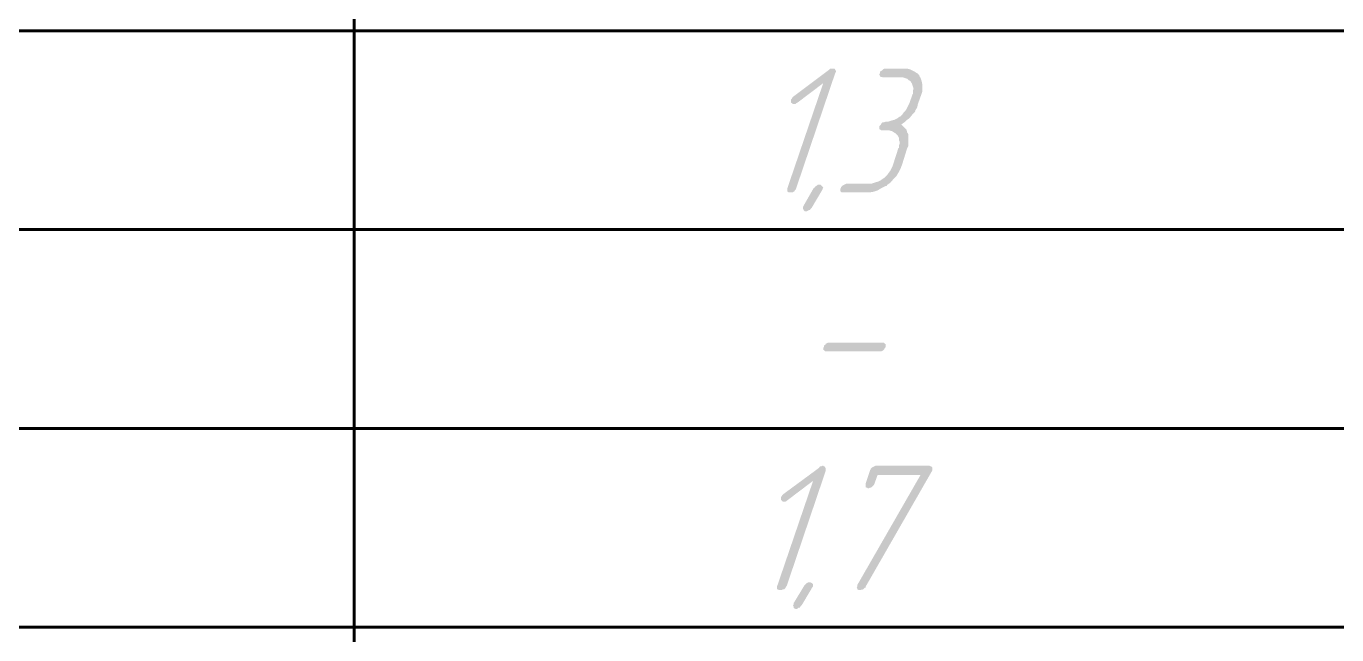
# Model space of a CAD drawing. Extents: x 260 to 1101, y 70 to 664.
# Drawn here: x 432.9 to 485.6, y 247.5 to 272 of the extents above; entities that cross this region are included whole.
import ezdxf

# ---------------------------------------------------------------- set-up
doc = ezdxf.new("R2010")
doc.units = 0
doc.header["$MEASUREMENT"] = 0
doc.layers.add('PDF _Геометрия', color=7, linetype='CONTINUOUS')
doc.layers.add('PDF _Сплошная заливка', color=7, linetype='CONTINUOUS')

msp = doc.modelspace()

# ---------------------------------------------------------------- hatches: boundary and pattern name
at = {"layer": 'PDF _Сплошная заливка', "transparency": 33554559}
for points in [[(465.382, 270.265), (465.433, 270.265), (465.459, 270.214), (465.459, 270.214), (465.484, 270.189), (465.484, 270.138), (465.459, 270.087), (463.883, 265.439), (463.883, 265.439), (463.883, 265.414), (463.833, 265.363), (463.807, 265.312), (463.782, 265.312), (463.756, 265.287), (463.706, 265.287), (463.655, 265.287), (463.629, 265.287), (463.629, 265.287), (463.579, 265.287), (463.553, 265.312), (463.528, 265.312), (463.528, 265.363), (463.528, 265.388), (463.528, 265.414), (463.528, 265.439), (464.976, 269.681), (463.934, 268.893), (463.934, 268.893), (463.883, 268.868), (463.858, 268.843), (463.807, 268.843), (463.782, 268.843), (463.756, 268.843), (463.731, 268.868), (463.68, 268.893), (463.68, 268.893), (463.68, 268.944), (463.68, 268.97), (463.68, 269.02), (463.68, 269.02), (463.706, 269.046), (463.731, 269.097), (463.782, 269.147), (465.204, 270.214), (465.23, 270.24), (465.255, 270.265), (465.306, 270.265), (465.357, 270.265), (465.357, 270.265)], [(468.278, 270.265), (468.355, 270.265), (468.456, 270.24), (468.558, 270.189), (468.66, 270.138), (468.786, 270.062), (468.863, 269.96), (468.863, 269.935), (468.888, 269.909), (468.914, 269.833), (468.939, 269.757), (468.964, 269.63), (468.964, 269.503), (468.964, 269.351), (468.939, 269.274), (468.914, 269.198), (468.786, 268.843), (468.761, 268.716), (468.736, 268.665), (468.685, 268.589), (468.685, 268.563), (468.685, 268.563), (468.66, 268.512), (468.609, 268.462), (468.533, 268.386), (468.533, 268.36), (468.507, 268.36), (468.482, 268.309), (468.431, 268.258), (468.355, 268.208), (468.278, 268.131), (468.202, 268.081), (468.101, 268.004), (468.126, 268.004), (468.151, 267.979), (468.177, 267.954), (468.228, 267.903), (468.278, 267.852), (468.329, 267.801), (468.355, 267.7), (468.405, 267.623), (468.405, 267.598), (468.405, 267.573), (468.405, 267.522), (468.405, 267.446), (468.405, 267.369), (468.405, 267.268), (468.405, 267.166), (468.355, 267.065), (468.126, 266.328), (468.126, 266.328), (468.126, 266.328), (468.101, 266.303), (468.101, 266.277), (468.05, 266.176), (467.999, 266.074), (467.923, 265.947), (467.821, 265.846), (467.694, 265.693), (467.567, 265.591), (467.542, 265.591), (467.542, 265.566), (467.516, 265.541), (467.491, 265.541), (467.44, 265.515), (467.389, 265.49), (467.288, 265.439), (467.161, 265.363), (467.008, 265.312), (466.856, 265.287), (466.703, 265.287), (465.789, 265.287), (465.738, 265.287), (465.713, 265.287), (465.687, 265.312), (465.662, 265.337), (465.662, 265.363), (465.662, 265.414), (465.687, 265.464), (465.687, 265.464), (465.687, 265.49), (465.713, 265.515), (465.763, 265.566), (465.763, 265.566), (465.814, 265.591), (465.865, 265.617), (465.916, 265.642), (466.856, 265.642), (466.932, 265.642), (467.008, 265.668), (467.084, 265.693), (467.186, 265.718), (467.288, 265.769), (467.389, 265.846), (467.415, 265.846), (467.44, 265.871), (467.491, 265.922), (467.542, 265.972), (467.592, 266.049), (467.669, 266.15), (467.72, 266.252), (467.77, 266.353), (467.999, 267.065), (468.024, 267.065), (468.024, 267.116), (468.024, 267.166), (468.05, 267.242), (468.05, 267.319), (468.024, 267.395), (468.024, 267.471), (467.974, 267.573), (467.974, 267.573), (467.948, 267.598), (467.923, 267.623), (467.872, 267.674), (467.821, 267.7), (467.745, 267.75), (467.643, 267.776), (467.542, 267.776), (467.338, 267.776), (467.313, 267.776), (467.288, 267.801), (467.237, 267.827), (467.237, 267.827), (467.237, 267.852), (467.237, 267.903), (467.237, 267.954), (467.237, 267.954), (467.262, 267.979), (467.288, 268.004), (467.313, 268.055), (467.338, 268.081), (467.364, 268.106), (467.415, 268.106), (467.491, 268.131), (467.542, 268.131), (467.592, 268.131), (467.669, 268.157), (467.745, 268.182), (467.847, 268.208), (467.948, 268.258), (468.05, 268.335), (468.075, 268.335), (468.101, 268.36), (468.151, 268.411), (468.202, 268.487), (468.278, 268.563), (468.329, 268.639), (468.38, 268.741), (468.431, 268.843), (468.558, 269.198), (468.558, 269.224), (468.583, 269.249), (468.583, 269.3), (468.583, 269.376), (468.609, 269.452), (468.583, 269.554), (468.558, 269.63), (468.533, 269.706), (468.507, 269.706), (468.507, 269.732), (468.456, 269.782), (468.405, 269.808), (468.355, 269.859), (468.278, 269.884), (468.202, 269.909), (468.075, 269.909), (467.364, 269.909), (467.338, 269.935), (467.288, 269.935), (467.262, 269.96), (467.262, 269.96), (467.237, 270.011), (467.237, 270.037), (467.262, 270.087), (467.262, 270.113), (467.262, 270.138), (467.288, 270.163), (467.338, 270.189), (467.364, 270.214), (467.389, 270.24), (467.44, 270.265), (467.491, 270.265), (468.253, 270.265)], [(464.874, 265.591), (464.9, 265.566), (464.925, 265.541), (464.925, 265.541), (464.95, 265.515), (464.976, 265.464), (464.95, 265.439), (464.95, 265.414), (464.925, 265.363), (464.518, 264.677), (464.468, 264.626), (464.442, 264.576), (464.417, 264.576), (464.392, 264.576), (464.366, 264.55), (464.315, 264.525), (464.29, 264.525), (464.29, 264.525), (464.239, 264.525), (464.214, 264.55), (464.188, 264.576), (464.188, 264.576), (464.163, 264.626), (464.163, 264.652), (464.163, 264.702), (464.163, 264.702), (464.188, 264.753), (464.595, 265.464), (464.646, 265.49), (464.671, 265.541), (464.696, 265.541), (464.722, 265.566), (464.747, 265.591), (464.798, 265.591), (464.823, 265.591), (464.823, 265.591)], [(467.415, 259.241), (467.44, 259.216), (467.465, 259.191), (467.491, 259.191), (467.491, 259.14), (467.491, 259.114), (467.491, 259.064), (467.491, 259.064), (467.465, 259.038), (467.44, 258.987), (467.389, 258.937), (467.389, 258.937), (467.364, 258.911), (467.313, 258.886), (467.262, 258.886), (465.103, 258.886), (465.052, 258.886), (465.027, 258.911), (465.001, 258.937), (464.976, 258.937), (464.976, 258.962), (464.976, 259.013), (465.001, 259.064), (465.001, 259.064), (465.001, 259.089), (465.027, 259.14), (465.077, 259.165), (465.077, 259.191), (465.128, 259.216), (465.179, 259.241), (465.23, 259.241), (467.389, 259.241)], [(465.001, 254.263), (465.027, 254.263), (465.052, 254.212), (465.077, 254.212), (465.077, 254.187), (465.077, 254.161), (465.077, 254.085), (463.502, 249.437), (463.477, 249.437), (463.477, 249.412), (463.452, 249.361), (463.401, 249.31), (463.375, 249.31), (463.35, 249.31), (463.299, 249.285), (463.248, 249.285), (463.248, 249.285), (463.223, 249.285), (463.197, 249.285), (463.147, 249.31), (463.121, 249.31), (463.121, 249.361), (463.121, 249.386), (463.121, 249.412), (463.121, 249.437), (464.569, 253.679), (463.528, 252.891), (463.528, 252.891), (463.502, 252.866), (463.452, 252.841), (463.401, 252.841), (463.401, 252.841), (463.35, 252.841), (463.325, 252.866), (463.299, 252.891), (463.274, 252.917), (463.274, 252.942), (463.274, 252.968), (463.274, 253.018), (463.274, 253.044), (463.299, 253.044), (463.325, 253.095), (463.375, 253.146), (464.823, 254.212), (464.823, 254.238), (464.849, 254.263), (464.9, 254.263), (464.95, 254.288), (464.976, 254.288)], [(469.295, 254.263), (469.32, 254.263), (469.345, 254.238), (469.371, 254.212), (469.371, 254.212), (469.371, 254.161), (469.371, 254.111), (469.345, 254.06), (466.678, 249.412), (466.678, 249.412), (466.678, 249.386), (466.627, 249.361), (466.576, 249.31), (466.475, 249.285), (466.449, 249.285), (466.424, 249.285), (466.399, 249.285), (466.348, 249.31), (466.348, 249.31), (466.348, 249.336), (466.322, 249.386), (466.348, 249.437), (466.348, 249.488), (468.888, 253.908), (467.161, 253.908), (467.034, 253.552), (467.034, 253.552), (467.008, 253.501), (466.983, 253.476), (466.932, 253.425), (466.932, 253.425), (466.881, 253.399), (466.856, 253.399), (466.805, 253.374), (466.78, 253.374), (466.754, 253.399), (466.729, 253.399), (466.678, 253.425), (466.678, 253.425), (466.678, 253.45), (466.678, 253.501), (466.678, 253.552), (466.856, 254.085), (466.856, 254.111), (466.881, 254.136), (466.881, 254.161), (466.907, 254.187), (466.932, 254.212), (466.983, 254.238), (467.034, 254.263), (467.084, 254.288), (469.244, 254.288)], [(464.468, 249.589), (464.518, 249.564), (464.518, 249.564), (464.544, 249.539), (464.569, 249.513), (464.569, 249.462), (464.569, 249.437), (464.569, 249.437), (464.518, 249.361), (464.112, 248.675), (464.061, 248.624), (464.036, 248.573), (464.01, 248.573), (463.985, 248.573), (463.96, 248.548), (463.909, 248.523), (463.909, 248.523), (463.883, 248.523), (463.858, 248.523), (463.807, 248.548), (463.782, 248.573), (463.782, 248.573), (463.782, 248.624), (463.756, 248.65), (463.782, 248.7), (463.782, 248.7), (463.782, 248.751), (464.214, 249.462), (464.239, 249.488), (464.29, 249.539), (464.315, 249.564), (464.315, 249.564), (464.366, 249.589), (464.392, 249.589), (464.417, 249.589), (464.442, 249.589)]]:
    msp.add_hatch(color=256, dxfattribs=at).paths.add_polyline_path(points)

# ---------------------------------------------------------------- linework, layer by layer
at = {"layer": 'PDF _Геометрия', "lineweight": 60}
for points in [[(446.096, 198.789), (446.096, 207.789), (446.096, 215.789), (446.096, 223.788), (446.096, 231.788), (446.096, 239.788), (446.096, 247.789), (446.096, 255.789), (446.096, 263.789), (446.096, 271.789), (446.096, 279.789), (446.096, 287.788), (446.096, 302.789)], [(545.708, 287.788), (370.082, 287.788), (370.082, 279.789), (545.708, 279.789), (370.082, 279.789), (370.082, 271.789), (545.708, 271.789), (370.082, 271.789), (370.082, 263.789), (545.708, 263.789), (370.082, 263.789), (370.082, 255.789), (545.708, 255.789), (370.082, 255.789), (370.082, 247.789), (545.708, 247.789), (370.082, 247.789), (370.082, 239.788), (545.708, 239.788)]]:
    msp.add_lwpolyline(points, dxfattribs=at)

doc.saveas('drawing.dxf')
